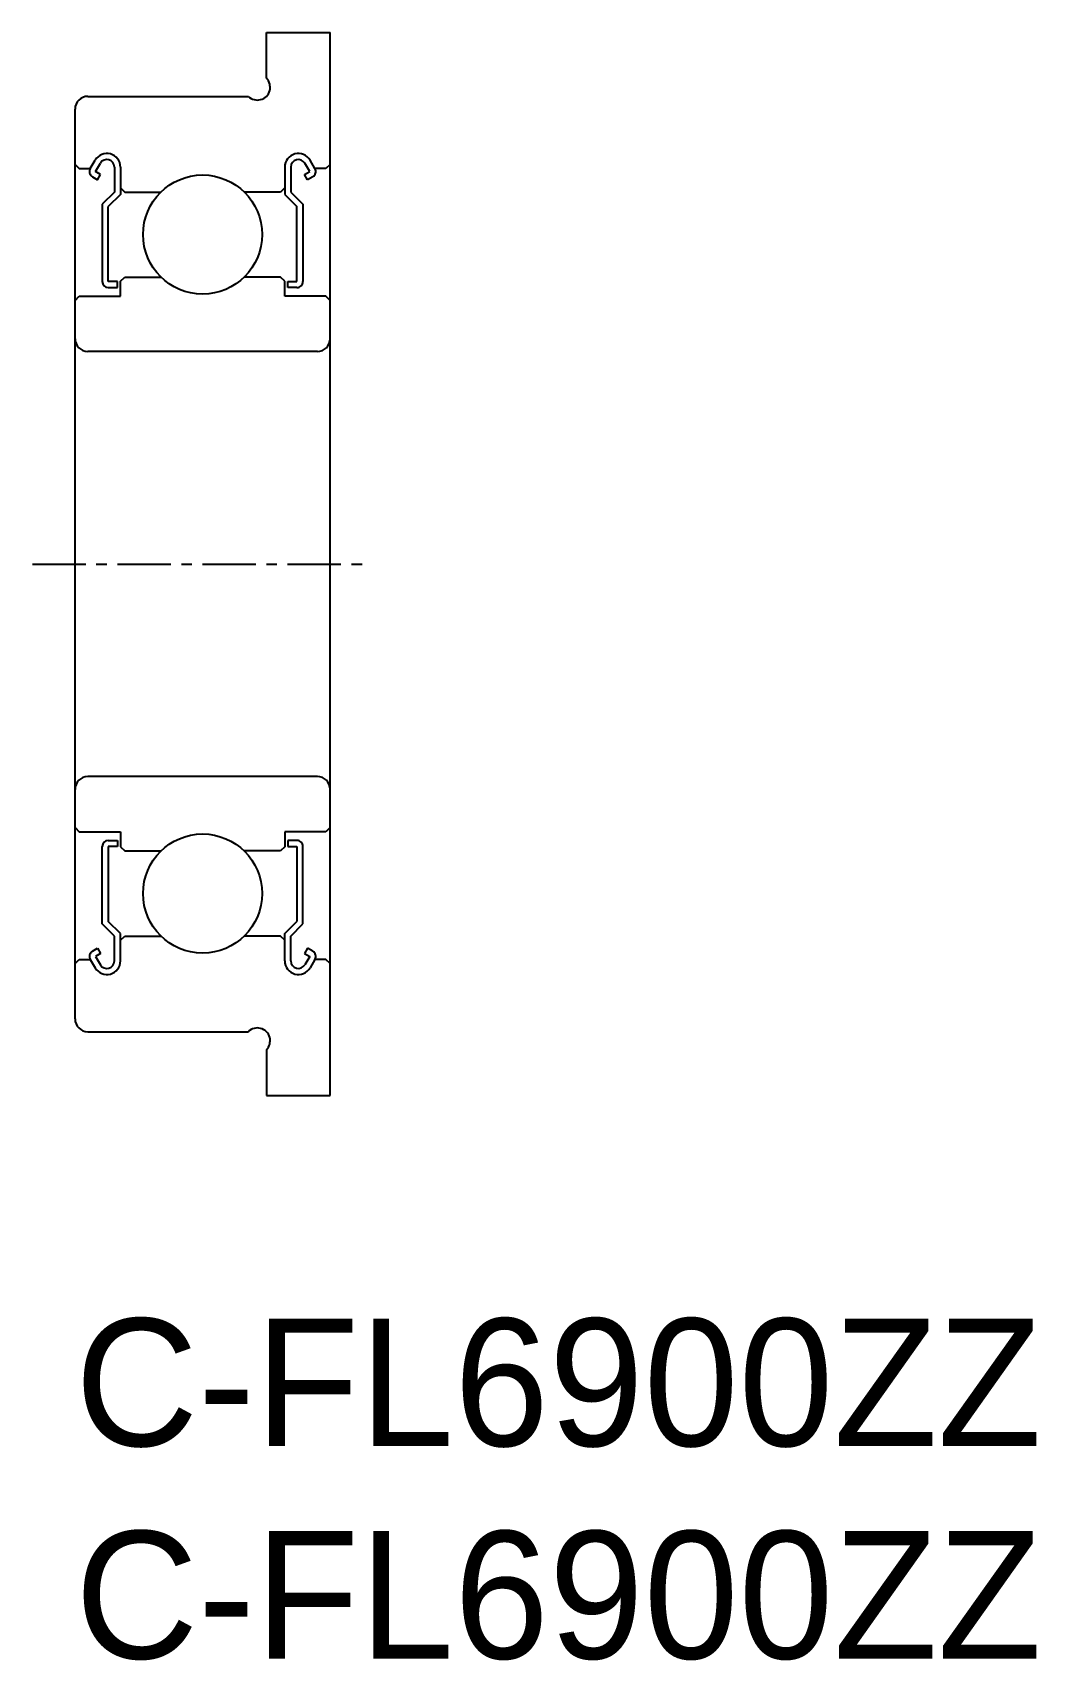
# Model space of a CAD drawing. Extents: x -1 to 22.6, y -8 to 30.2.
import ezdxf

# ---------------------------------------------------------------- set-up
doc = ezdxf.new("R2010")
doc.units = 0
doc.linetypes.add('CENTER', pattern=[2, 1.25, -0.25, 0.25, -0.25])
doc.layers.get('0').update_dxf_attribs({"linetype": 'CONTINUOUS'})
doc.layers.add('CENTER', color=1, linetype='CENTER')

msp = doc.modelspace()

# ---------------------------------------------------------------- linework, layer by layer
at = {"color": 7, "linetype": 'CONTINUOUS'}
for p, q in [((4.5, 29.17), (4.5, 30.246)), ((4.5, 30.246), (6, 30.246)), ((6, 5.246), (6, 30.246)), ((0.3, 28.746), (4.076, 28.746)), ((4.5, 28.746), (4.5, 28.746)), ((0, 7.046), (0, 28.446)), ((0.356, 27.047), (0.473, 27.245)), ((5.644, 27.046), (5.528, 27.242)), ((0, 27.146), (0.1, 27.046)), ((0.1, 27.046), (0.356, 27.046)), ((0.408, 26.852), (0.531, 26.781)), ((0.479, 26.975), (0.596, 27.173)), ((0.602, 26.904), (0.479, 26.975)), ((0.531, 26.781), (0.602, 26.904)), ((0.924, 27.083), (0.924, 26.496)), ((1.067, 27.083), (1.067, 26.437)), ((4.933, 27.083), (4.933, 26.437)), ((5.076, 27.083), (5.076, 26.496)), ((5.398, 26.904), (5.521, 26.975)), ((5.469, 26.781), (5.398, 26.904)), ((5.521, 26.975), (5.405, 27.171)), ((5.592, 26.852), (5.469, 26.781)), ((5.9, 27.046), (5.644, 27.046)), ((6, 27.146), (5.9, 27.046)), ((0.924, 26.496), (0.64, 26.212)), ((1.067, 26.437), (0.782, 26.153)), ((1.067, 26.596), (1.167, 26.496)), ((1.167, 26.496), (2.02, 26.496)), ((4.833, 26.496), (3.98, 26.496)), ((4.933, 26.596), (4.833, 26.496)), ((4.933, 26.437), (5.218, 26.153)), ((5.076, 26.496), (5.36, 26.212)), ((0.64, 26.212), (0.64, 24.388)), ((0.782, 24.388), (0.782, 26.153)), ((5.218, 24.388), (5.218, 26.153)), ((5.36, 26.212), (5.36, 24.388)), ((0.996, 24.388), (0.782, 24.388)), ((0.782, 24.246), (0.996, 24.246)), ((0.996, 24.246), (0.996, 24.388)), ((1.067, 24.396), (1.167, 24.496)), ((1.067, 24.046), (1.067, 24.396)), ((1.167, 24.496), (2.02, 24.496)), ((4.833, 24.496), (3.98, 24.496)), ((4.933, 24.396), (4.833, 24.496)), ((4.933, 24.046), (4.933, 24.396)), ((5.004, 24.246), (5.004, 24.388)), ((5.004, 24.388), (5.218, 24.388)), ((5.218, 24.246), (5.004, 24.246)), ((0, 23.946), (0.1, 24.046)), ((0.1, 24.046), (1.067, 24.046)), ((5.9, 24.046), (4.933, 24.046)), ((6, 23.946), (5.9, 24.046)), ((5.7, 22.746), (0.3, 22.746)), ((5.7, 12.746), (0.3, 12.746)), ((0, 11.546), (0.1, 11.446)), ((6, 11.546), (5.9, 11.446)), ((0.1, 11.446), (1.067, 11.446)), ((0.64, 9.281), (0.64, 11.104)), ((0.782, 11.246), (0.996, 11.246)), ((0.782, 11.104), (0.782, 9.34)), ((0.996, 11.104), (0.782, 11.104)), ((0.996, 11.246), (0.996, 11.104)), ((1.067, 11.446), (1.067, 11.096)), ((5.9, 11.446), (4.933, 11.446)), ((4.933, 11.446), (4.933, 11.096)), ((5.004, 11.246), (5.004, 11.104)), ((5.218, 11.246), (5.004, 11.246)), ((5.004, 11.104), (5.218, 11.104)), ((5.218, 11.104), (5.218, 9.34)), ((5.36, 9.281), (5.36, 11.104)), ((6, 11.346), (6, 11.346)), ((1.067, 11.096), (1.167, 10.996)), ((1.167, 10.996), (2.02, 10.996)), ((4.833, 10.996), (3.98, 10.996)), ((4.933, 11.096), (4.833, 10.996)), ((0.924, 8.996), (0.64, 9.281)), ((1.067, 9.055), (0.782, 9.34)), ((4.933, 9.055), (5.218, 9.34)), ((5.076, 8.996), (5.36, 9.281)), ((0.924, 8.41), (0.924, 8.996)), ((1.067, 8.41), (1.067, 9.055)), ((1.067, 8.896), (1.167, 8.996)), ((1.167, 8.996), (2.02, 8.996)), ((4.833, 8.996), (3.98, 8.996)), ((4.933, 8.896), (4.833, 8.996)), ((4.933, 8.41), (4.933, 9.055)), ((5.076, 8.41), (5.076, 8.996)), ((0, 8.346), (0.1, 8.446)), ((0.1, 8.446), (0.356, 8.446)), ((0.356, 8.445), (0.473, 8.247)), ((0.408, 8.64), (0.531, 8.712)), ((0.602, 8.588), (0.479, 8.517)), ((0.479, 8.517), (0.596, 8.32)), ((0.531, 8.712), (0.602, 8.588)), ((5.469, 8.712), (5.398, 8.588)), ((5.398, 8.588), (5.521, 8.517)), ((5.521, 8.517), (5.405, 8.321)), ((5.592, 8.64), (5.469, 8.712)), ((5.644, 8.446), (5.528, 8.25)), ((5.9, 8.446), (5.644, 8.446)), ((6, 8.346), (5.9, 8.446)), ((0.3, 6.746), (4.076, 6.746)), ((4.5, 6.746), (4.5, 6.746)), ((4.5, 6.322), (4.5, 5.246)), ((4.5, 5.246), (6, 5.246))]:
    msp.add_line(p, q, dxfattribs=at)
msp.add_line((6, 17.746), (6, 17.746))
for centre in [(3, 25.496), (3, 9.996)]:
    msp.add_circle(centre, 1.4, dxfattribs=at)
for centre, radius, start, end in [((4.288, 28.958), 0.3, 224.9995, 45.0005), ((0.3, 28.446), 0.3, 90, 180), ((0.748, 27.083), 0.319, 0, 149.3803), ((0.748, 27.083), 0.177, 0, 149.3803), ((5.252, 27.083), 0.319, 30.0001, 180), ((5.252, 27.083), 0.177, 30.0001, 180), ((0.479, 26.975), 0.142, 149.3803, 239.9973), ((5.521, 26.975), 0.142, 299.9998, 30.0002), ((0.782, 24.388), 0.142, 180, 270), ((5.218, 24.388), 0.142, 269.9998, 0), ((0.3, 23.046), 0.3, 180, 270), ((5.7, 23.046), 0.3, 270, 0), ((0.3, 12.446), 0.3, 90, 180), ((5.7, 12.446), 0.3, 0, 90), ((0.782, 11.104), 0.142, 90, 180), ((5.218, 11.104), 0.142, 0, 90.0002), ((0.479, 8.517), 0.142, 120.0027, 210.6197), ((5.521, 8.517), 0.142, 329.9998, 60.0002), ((0.748, 8.41), 0.319, 210.6197, 0), ((0.748, 8.41), 0.177, 210.6197, 0), ((5.252, 8.41), 0.319, 180, 329.9999), ((5.252, 8.41), 0.177, 180, 329.9999), ((0.3, 7.046), 0.3, 180, 270), ((4.288, 6.534), 0.3, 314.9995, 135.0005)]:
    msp.add_arc(centre, radius, start, end, dxfattribs=at)
at = {"layer": 'CENTER', "color": 1, "linetype": 'CENTER'}
msp.add_line((-1, 17.746), (7, 17.746), dxfattribs=at)

# ---------------------------------------------------------------- texts
for p in [(0, -3), (0, -8)]:
    msp.add_text('C-FL6900ZZ', height=3).set_placement(p)

doc.saveas('drawing.dxf')
